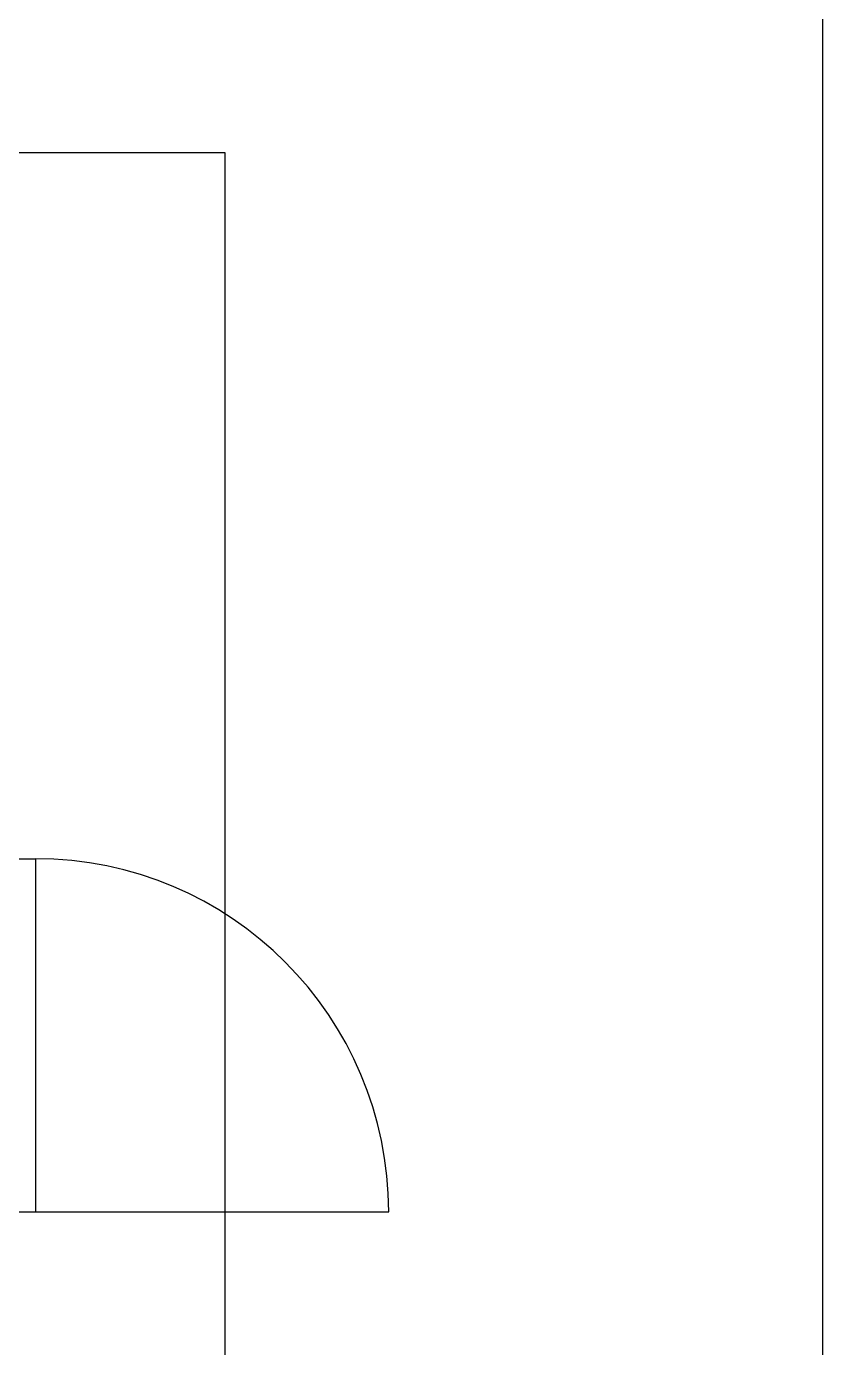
# Model space of a CAD drawing. Extents: x -24065 to -11187, y -102841 to -92978.
# Drawn here: x -12991 to -11187, y -100850 to -97857 of the extents above; entities that cross this region are included whole.
import ezdxf

# ---------------------------------------------------------------- set-up
doc = ezdxf.new("R2010")
doc.units = 0
doc.header["$LTSCALE"] = 200
doc.header["$MEASUREMENT"] = 0
for name, color, linetype in [('DIM', 1, 'Continuous'), ('M3', 3, 'Continuous'), ('M5', 5, 'Continuous')]:
    doc.layers.add(name, color=color, linetype=linetype)

# ---------------------------------------------------------------- blocks, each defined once
blk = doc.blocks.new('ghfgh')
at = {"layer": 'M3'}
for p, q in [((14324.6, -10063.1), (14724.6, -10063.1)), ((14724.6, -10863.1), (14724.6, -10063.1)), ((14324.6, -10863.1), (14724.6, -10863.1))]:
    blk.add_line(p, q, dxfattribs=at)

msp = doc.modelspace()

# ---------------------------------------------------------------- linework, layer by layer
at = {"layer": 'DIM'}
msp.add_line((-12970.5, -100542.3), (-12170.5, -100542.3), dxfattribs=at)
msp.add_lwpolyline([(-24064.9, -92978.4), (-11187.2, -92978.4), (-11187.2, -102841.5), (-24064.9, -102841.5)], close=True, dxfattribs=at)
msp.add_arc((-12970.5, -100542.3), 800, 0, 90, dxfattribs=at)
at = {"layer": 'M5'}
msp.add_lwpolyline([(-17541.9, -102142.3), (-17541.9, -98142.3), (-12541.9, -98142.3), (-12541.9, -102142.3)], close=True, dxfattribs=at)

# ---------------------------------------------------------------- block references
at = {"layer": 'DIM'}
msp.add_blockref('ghfgh', (-27695.1, -89679.3), dxfattribs=at)

doc.saveas('drawing.dxf')
